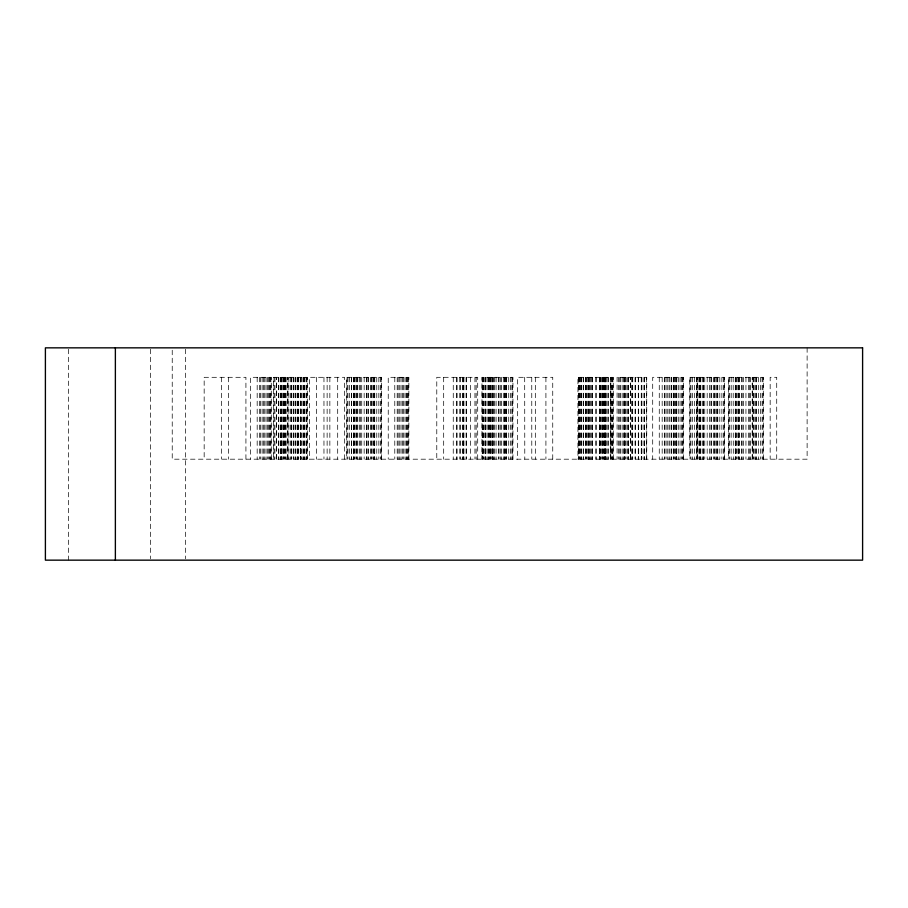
<?xml version="1.0" encoding="UTF-8"?>
<svg xmlns="http://www.w3.org/2000/svg" width="908" height="908" viewBox="0 0 908 908"><rect width="100%" height="100%" fill="white"/><g stroke="black" fill="none" stroke-linecap="round" stroke-linejoin="round"><path stroke-width="0.68" stroke-dasharray="4.54 3.41" d="M807.121 347.843L807.121 459.187L172.225 459.187L172.225 347.843M776.715 459.187L776.715 377.308L770.166 377.308L770.166 459.187M763.299 459.187L763.299 377.308L728.511 377.308L728.511 459.187M763.004 377.308L763.004 459.187M762.118 377.308L762.118 459.187M760.632 377.308L760.632 459.187M758.566 377.308L758.566 459.187M756.534 377.308L756.534 459.187M755.989 377.308L755.842 459.187M754.979 377.308L754.991 459.187M753.765 377.308L753.788 459.187M753.038 377.308L753.038 459.187M750.451 377.308L750.428 459.187M749.69 377.308L749.69 459.187M748.34 377.308L748.328 459.187M745.945 377.308L745.945 459.187M743.527 377.308L743.527 459.187M742.211 377.308L742.097 459.187M741.405 377.308L741.405 459.187M739.577 377.308L739.577 459.187M738.862 377.308L738.862 459.187M738.692 377.308L738.692 459.187M738.045 377.308L738.045 459.187M736.842 377.308L736.842 459.187M735.968 377.308L735.968 459.187M735.707 377.308L735.707 459.187M735.276 377.308L735.276 459.187M733.165 377.308L733.312 459.187M731.212 377.308L731.133 459.187M729.714 377.308L729.68 459.187M728.818 377.308L728.806 459.187M724.539 459.187L724.539 377.308L689.762 377.308L689.762 459.187M724.244 377.308L724.244 459.187M723.358 377.308L723.358 459.187M721.871 377.308L721.871 459.187M719.806 377.308L719.806 459.187M717.785 377.308L717.785 459.187M717.241 377.308L717.093 459.187M716.219 377.308L716.23 459.187M715.005 377.308L715.027 459.187M714.278 377.308L714.278 459.187M713.506 377.308L713.484 459.187M711.69 377.308L711.668 459.187M710.93 377.308L710.93 459.187M709.568 377.308L709.579 459.187M707.184 377.308L707.184 459.187M704.767 377.308L704.767 459.187M703.45 377.308L703.45 459.187M703.337 377.308L703.337 459.187M702.644 377.308L702.644 459.187M700.828 377.308L700.828 459.187M700.102 377.308L700.102 459.187M699.932 377.308L699.932 459.187M699.296 377.308L699.296 459.187M698.082 377.308L698.082 459.187M696.958 377.308L696.958 459.187M696.515 377.308L696.515 459.187M694.552 377.308L694.416 459.187M692.452 377.308L692.373 459.187M690.954 377.308L690.92 459.187M690.057 377.308L690.046 459.187M683.315 459.187L683.315 377.308L652.704 377.308L652.704 459.187M683.111 377.308L683.111 459.187M682.498 377.308L682.498 459.187M681.488 377.308L681.488 459.187M680.069 377.308L680.069 459.187M678.287 377.308L678.287 459.187M676.755 377.308L676.755 459.187M676.494 377.308L676.494 459.187M676.199 377.308L676.199 459.187M675.507 377.308L675.507 459.187M674.542 377.308L674.542 459.187M673.793 377.308L673.793 459.187M673.271 377.308L673.271 459.187M671.58 377.308L671.58 459.187M671.08 377.308L671.08 459.187M669.366 377.308L669.366 459.187M667.982 377.308L667.982 459.187M666.892 377.308L666.892 459.187M665.042 377.308L665.042 459.187M664.327 377.308L664.327 459.187M662.17 377.308L662.17 459.187M659.265 377.308L659.265 459.187M646.746 459.187L646.746 377.308L617.088 377.308L617.088 459.187M646.36 377.308L646.36 459.187M644.567 377.308L644.567 459.187M644.305 377.308L644.305 459.187M643.965 377.308L643.965 459.187M641.899 377.308L641.899 459.187M641.661 377.308L641.661 459.187M641.434 377.308L641.434 459.187M641.241 377.308L641.241 459.187M638.665 377.308L638.699 459.187M638.392 377.308L638.392 459.187M638.267 377.308L638.267 459.187M635.248 377.308L635.248 459.187M635.146 377.308L635.146 459.187M632.717 377.308L632.717 459.187M632.638 377.308L632.638 459.187M631.4 377.308L631.435 459.187M628.631 377.308L628.631 459.187M628.495 377.308L628.495 459.187M627.893 377.308L627.871 459.187M626.861 377.308L626.963 459.187M625.555 377.308L625.623 459.187M624.783 377.308L624.783 459.187M624.727 377.308L624.659 459.187M624.068 377.308L624.08 459.187M623.887 377.308L623.887 459.187M622.139 377.308L622.139 459.187M620.073 377.308L620.073 459.187M620.005 377.308L620.005 459.187M618.416 377.308L618.462 459.187M613.252 459.187L613.252 377.308L577.942 377.308L577.942 459.187M612.945 377.308L612.945 459.187M612.639 377.308L612.639 459.187M612.015 377.308L612.015 459.187M611.232 377.308L611.232 459.187M610.528 377.308L610.528 459.187M608.542 377.308L608.542 459.187M607.883 377.308L607.781 459.187M606.067 377.308L606.067 459.187M605.874 377.308L605.874 459.187M605.693 377.308L605.693 459.187M605.341 377.308L605.341 459.187M604.535 377.308L604.535 459.187M604.365 377.308L604.365 459.187M604.036 377.308L604.036 459.187M603.15 377.308L603.15 459.187M602.878 377.308L602.878 459.187M602.549 377.308L602.549 459.187M601.505 377.308L601.505 459.187M600.404 377.308L600.404 459.187M600.029 377.308L600.029 459.187M599.655 377.308L599.655 459.187M599.518 377.308L599.518 459.187M599.337 377.308L599.337 459.187M596.238 377.308L596.238 459.187M595.796 377.308L595.796 459.187M592.3 377.308L592.3 459.187M592.141 377.308L592.141 459.187M591.891 377.308L591.891 459.187M590.416 377.308L590.416 459.187M589.383 377.308L589.383 459.187M588.838 377.308L588.838 459.187M588.475 377.308L588.475 459.187M587.249 377.308L587.249 459.187M586.25 377.308L586.25 459.187M585.876 377.308L585.944 459.187M585.512 377.308L585.478 459.187M583.469 377.308L583.469 459.187M583.242 377.308L583.242 459.187M581.71 377.308L581.71 459.187M581.097 377.308L581.097 459.187M580.28 377.308L580.28 459.187M579.554 377.308L579.554 459.187M579.213 377.308L579.213 459.187M578.634 377.308L578.634 459.187L578.43 377.308M578.328 377.308L578.328 459.187M552.745 459.187L552.745 377.308L517.617 377.308L517.617 459.187M545.912 377.308L545.912 459.187M535.323 377.308L535.323 459.187M531.759 377.308L531.793 459.187M524.688 377.308L524.79 459.187M512.941 459.187L512.941 377.308L481.955 377.308L481.955 459.187M512.679 377.308L512.679 459.187M511.896 377.308L511.896 459.187M510.58 377.308L510.58 459.187M508.73 377.308L508.73 459.187M506.426 377.308L506.426 459.187M506.244 377.308L506.244 459.187M505.722 377.308L505.722 459.187M504.893 377.308L504.893 459.187M504.281 377.308L504.281 459.187M503.77 377.308L503.77 459.187M501.681 377.308L501.715 459.187M500.705 377.308L500.705 459.187M499.06 377.308L499.06 459.187M498.322 377.308L498.322 459.187M496.109 377.308L496.109 459.187M494.746 377.308L494.746 459.187M493.77 377.308L493.77 459.187M492.919 377.308L492.919 459.187M492.635 377.308L492.635 459.187M492.363 377.308L492.363 459.187M491.432 377.308L491.432 459.187M490.604 377.308L490.604 459.187M490.422 377.308L490.422 459.187M489.14 377.308L489.185 459.187M489.071 377.308L489.071 459.187M488.72 377.308L488.72 459.187M487.176 377.308L487.176 459.187M485.871 377.308L485.871 459.187M485.508 377.308L485.405 459.187M485.133 377.308L485.133 459.187M483.998 377.308L483.998 459.187M483.669 377.308L483.669 459.187M482.897 377.308L482.897 459.187M482.386 377.308L482.386 459.187M482.193 377.308L482.193 459.187M477.699 459.187L477.699 377.308L436.782 377.308L436.782 459.187M476.155 377.308L476.155 459.187M474.952 377.308L474.952 459.187M470.526 377.308L470.526 459.187M466.451 377.308L466.451 459.187M466.076 377.308L466.076 459.187M463.943 377.308L463.943 459.187M463.307 377.308L463.307 459.187M463.137 377.308L463.137 459.187M462.649 377.308L462.649 459.187M460.299 377.308L460.299 459.187M459.8 377.308L459.8 459.187M456.996 377.308L456.996 459.187M456.758 377.308L456.758 459.187M453.262 377.308L453.24 459.187M443.683 377.308L443.683 459.187M408.861 459.187L408.861 377.308L388.238 377.308L388.238 459.187M408.521 377.308L408.521 459.187M407.737 377.308L407.737 459.187M406.966 377.308L406.966 459.187M406.216 377.308L406.216 459.187M405.002 377.308L405.002 459.187M403.674 377.308L403.674 459.187M402.358 377.308L402.358 459.187M401.041 377.308L401.041 459.187M399.736 377.308L399.736 459.187M398.147 377.308L398.147 459.187M397.193 377.308L397.193 459.187M394.787 377.308L394.787 459.187M381.508 459.187L381.508 377.308L346.72 377.308L346.72 459.187M381.212 377.308L381.212 459.187M380.316 377.308L380.316 459.187M378.84 377.308L378.84 459.187M376.763 377.308L376.763 459.187M374.743 377.308L374.743 459.187M374.198 377.308L374.198 459.187M374.051 377.308L374.051 459.187M373.199 377.308L373.188 459.187M371.985 377.308L371.974 459.187M371.236 377.308L371.236 459.187M370.464 377.308L370.441 459.187M368.637 377.308L368.648 459.187M367.888 377.308L367.888 459.187M366.548 377.308L366.548 459.187M366.537 377.308L366.537 459.187M364.153 377.308L364.153 459.187M361.736 377.308L361.736 459.187M360.419 377.308L360.306 459.187M359.613 377.308L359.613 459.187M357.786 377.308L357.786 459.187M357.071 377.308L356.889 459.187M356.254 377.308L356.254 459.187M355.039 377.308L355.039 459.187M354.177 377.308L354.097 459.187M353.916 377.308L353.916 459.187M353.484 377.308L353.484 459.187M351.51 377.308L351.51 459.187M351.373 377.308L351.373 459.187M349.421 377.308L349.342 459.187M347.923 377.308L347.889 459.187M347.015 377.308L347.015 459.187M344.529 459.187L344.529 377.308L309.39 377.308L309.39 459.187M337.697 377.308L337.697 459.187M329.854 377.308L329.854 459.187M327.13 377.308L327.13 459.187M323.963 377.308L323.963 459.187M316.472 377.308L316.472 459.187M307.301 459.187L307.301 377.308L273.671 377.308L273.671 459.187M307.017 377.308L307.017 459.187M306.564 377.308L306.564 459.187M306.189 377.308L306.189 459.187M304.827 377.308L304.827 459.187M304.169 377.308L304.169 459.187M303.715 377.308L303.715 459.187M302.977 377.308L302.977 459.187M301.161 377.308L301.161 459.187M300.923 377.308L300.923 459.187M300.718 377.308L300.718 459.187M300.639 377.308L300.639 459.187M300.298 377.308L300.298 459.187M298.687 377.308L298.687 459.187M298.096 377.308L298.096 459.187M297.415 377.308L297.381 459.187M297.177 377.308L297.177 459.187M295.747 377.308L295.747 459.187M295.1 377.308L295.1 459.187M293.738 377.308L293.738 459.187M293.182 377.308L293.25 459.187M291.684 377.308L291.684 459.187M291.298 377.308L291.298 459.187M290.333 377.308L290.333 459.187M288.858 377.308L288.88 459.187M286.86 377.308L286.86 459.187M285.611 377.308L285.611 459.187M284.987 377.308L284.987 459.187M284.397 377.308L284.397 459.187M283.739 377.308L283.739 459.187M283.534 377.308L283.534 459.187M282.24 377.308L282.24 459.187M281.639 377.308L281.639 459.187M281.332 377.308L281.298 459.187M281.174 377.308L281.174 459.187M280.538 377.308L280.538 459.187M280.322 377.308L280.322 459.187M278.813 377.308L278.813 459.187M278.654 377.308L278.654 459.187M274.954 377.308L274.908 459.187M273.989 377.308L273.978 459.187M271.265 459.187L271.265 377.308L250.631 377.308L250.631 459.187M270.913 377.308L270.913 459.187M270.13 377.308L270.13 459.187M269.358 377.308L269.358 459.187M268.609 377.308L268.609 459.187M267.395 377.308L267.395 459.187M266.067 377.308L266.067 459.187M264.75 377.308L264.75 459.187M263.433 377.308L263.433 459.187M262.128 377.308L262.128 459.187M260.539 377.308L260.539 459.187M259.586 377.308L259.586 459.187M257.18 377.308L257.18 459.187M245.92 459.187L245.92 377.308L204.164 377.308L204.164 459.187M228.498 377.308L228.498 459.187M221.597 377.308L221.597 459.187M185.516 349.251L185.516 558.749M150.444 349.251L150.444 558.749M68.372 349.251L68.372 560.157M752.267 459.187L752.267 377.308L752.244 459.187M697.208 459.187L697.208 377.308L697.14 459.187M630.549 459.187L630.549 377.308L630.424 459.187M610.778 459.187L610.778 377.308L610.709 459.187M287.847 459.187L287.847 377.308L287.813 459.187M276.554 459.187L276.554 377.308L276.475 459.187"/><path stroke-width="1.36" d="M115.373 347.843L115.373 560.157M862.6 347.843L45.4 347.843L45.4 560.157L862.6 560.157L862.6 347.843"/></g></svg>
